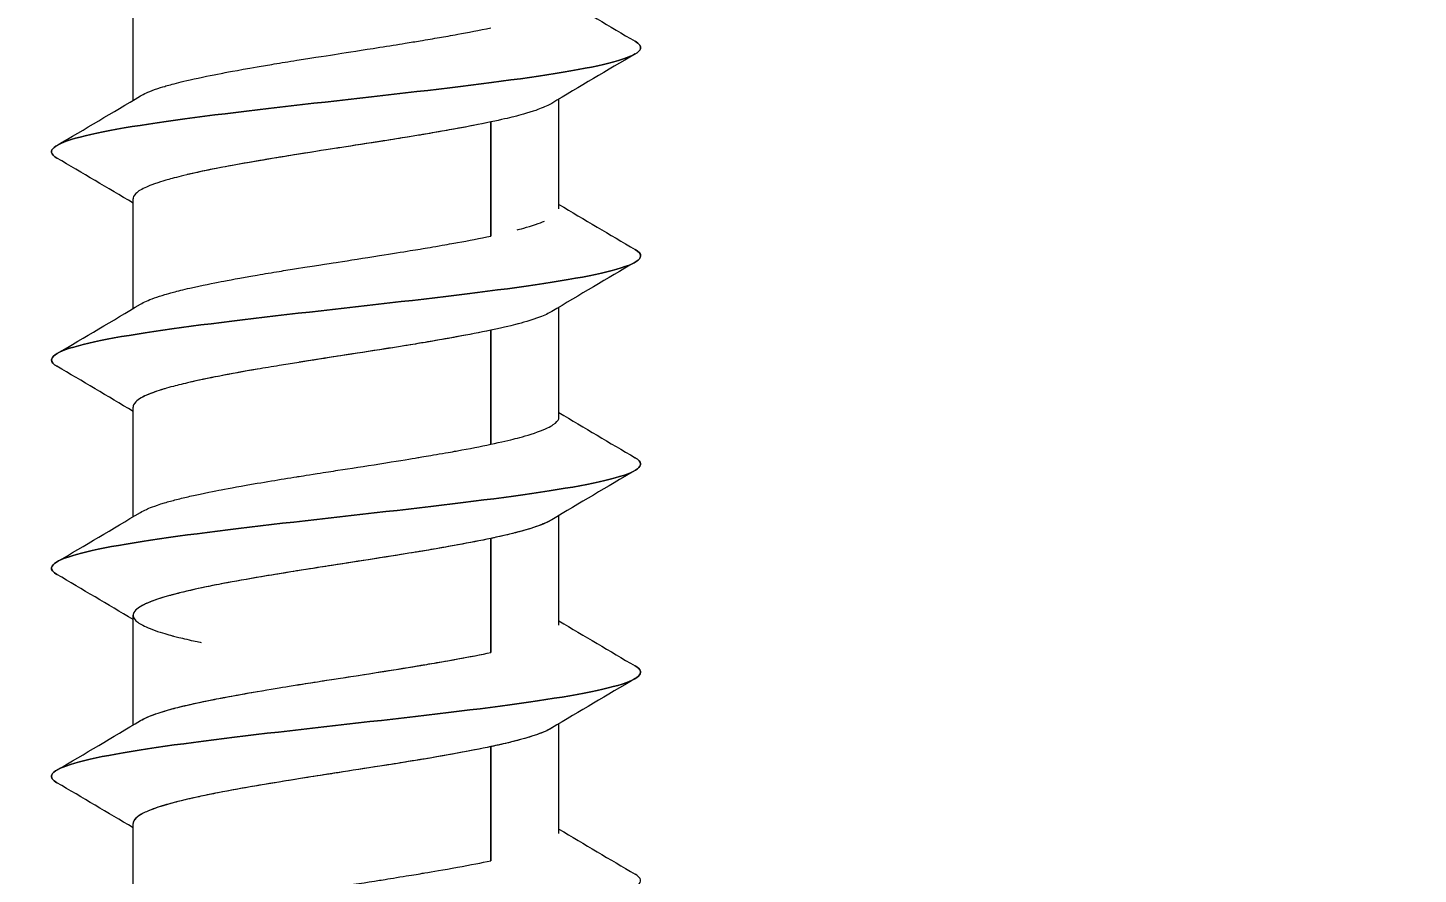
# Model space of a CAD drawing. Header units: inches. Extents: x 10 to 190, y 5 to 37.
# Drawn here: x 97.971 to 98.712, y 23.794 to 24.245 of the extents above; entities that cross this region are included whole.
import ezdxf
from ezdxf import colors
from ezdxf.entities.mleader import LeaderData, LeaderLine
from ezdxf.math import Vec2, Vec3

# ---------------------------------------------------------------- set-up
doc = ezdxf.new("R2010")
doc.units = ezdxf.units.IN
doc.header["$MEASUREMENT"] = 0
doc.styles.add('Tahoma', font='tahoma.ttf')

msp = doc.modelspace()

# ---------------------------------------------------------------- linework, layer by layer
at = {"color": 0, "linetype": 'Continuous', "lineweight": 0, "extrusion": (-1, 6.12323e-17, 0)}
for p, q in [((98.02698, 24.20629), (98.02698, 24.26477)), ((98.06329, 24.21852), (98.06329, 24.21852)), ((98.06329, 24.21852), (98.06329, 24.21852)), ((98.25398, 24.1485), (98.25398, 24.20698)), ((98.21767, 24.13394), (98.21767, 24.19475)), ((98.21767, 24.19475), (98.21767, 24.13394)), ((98.02698, 24.09529), (98.02698, 24.15377)), ((98.06329, 24.10752), (98.06329, 24.10752)), ((98.06329, 24.10752), (98.06329, 24.10752)), ((98.25398, 24.0375), (98.25398, 24.09598)), ((98.21767, 24.02294), (98.21767, 24.08375)), ((98.21767, 24.08375), (98.21767, 24.02294)), ((98.02698, 23.98429), (98.02698, 24.04277)), ((98.25398, 23.9265), (98.25398, 23.98498)), ((98.21767, 23.91194), (98.21767, 23.97275)), ((98.21767, 23.97275), (98.21767, 23.91194)), ((98.02698, 23.87329), (98.02698, 23.93177)), ((98.06329, 23.88552), (98.06329, 23.88552)), ((98.06329, 23.88552), (98.06329, 23.88552)), ((98.25398, 23.81549), (98.25398, 23.87398)), ((98.21767, 23.80094), (98.21767, 23.86175)), ((98.21767, 23.86175), (98.21767, 23.80094)), ((98.02698, 23.76154), (98.02698, 23.82077))]:
    msp.add_line(p, q, dxfattribs=at)
msp.add_circle((101.83282, 27.66838), 6.76088)
at = {"color": 0, "linetype": 'Continuous', "lineweight": 0}
for points in [[(98.25398, 24.26179), (98.26748, 24.25373), (98.28102, 24.24573), (98.29457, 24.23776)], [(98.29461, 24.23102), (98.27975, 24.22228), (98.2649, 24.21351), (98.25011, 24.20466)], [(97.98639, 24.18226), (98.00125, 24.191), (98.01609, 24.19977), (98.03088, 24.20862)], [(98.03088, 24.20862), (98.03088, 24.20862), (98.03088, 24.20862), (98.03088, 24.20862)], [(98.02698, 24.15148), (98.01347, 24.15954), (97.99993, 24.16754), (97.98637, 24.17551)], [(98.25398, 24.15079), (98.26749, 24.14273), (98.28103, 24.13473), (98.29458, 24.12676)], [(98.2946, 24.12001), (98.27974, 24.11127), (98.2649, 24.10251), (98.2501, 24.09366)], [(97.98638, 24.07126), (98.00124, 24.07999), (98.01608, 24.08876), (98.03087, 24.09761)], [(98.03087, 24.09761), (98.03087, 24.09761), (98.03087, 24.09761), (98.03087, 24.09761)], [(98.02698, 24.04048), (98.01348, 24.04854), (97.99993, 24.05654), (97.98638, 24.06451)], [(98.25398, 24.03979), (98.26749, 24.03173), (98.28104, 24.02373), (98.29459, 24.01575)], [(98.29458, 24.00901), (98.27973, 24.00027), (98.26489, 23.9915), (98.25009, 23.98266)], [(97.98637, 23.96025), (98.00122, 23.96899), (98.01607, 23.97776), (98.03086, 23.98661)], [(98.03086, 23.98661), (98.03086, 23.98661), (98.03086, 23.98661), (98.03086, 23.98661)], [(98.02698, 23.92948), (98.01348, 23.93754), (97.99994, 23.94554), (97.98639, 23.95351)], [(98.25398, 23.92879), (98.26749, 23.92073), (98.28104, 23.91273), (98.29461, 23.90475)], [(98.25398, 23.9265), (98.25398, 23.9265), (98.25398, 23.9265), (98.25398, 23.9265)], [(98.29457, 23.89801), (98.27971, 23.88927), (98.26487, 23.8805), (98.25008, 23.87165)], [(97.98636, 23.84925), (98.00122, 23.85799), (98.01606, 23.86676), (98.03085, 23.8756)], [(98.02698, 23.81848), (98.01349, 23.82654), (97.99995, 23.83453), (97.9864, 23.8425)], [(98.25398, 23.81779), (98.2675, 23.80973), (98.28105, 23.80173), (98.29461, 23.79375)]]:
    msp.add_open_spline(points, degree=3, dxfattribs=at)
for points, knots in [([(98.03088, 24.20862), (98.03183, 24.20918), (98.03291, 24.20973), (98.03409, 24.21026), (98.03509, 24.21071), (98.03648, 24.21129), (98.03846, 24.212), (98.04084, 24.21285), (98.04277, 24.21343), (98.04381, 24.21374), (98.04465, 24.21399), (98.04565, 24.21428), (98.04685, 24.21461), (98.04937, 24.2153), (98.05274, 24.21617), (98.05731, 24.21721), (98.06328, 24.21856), (98.06903, 24.21971), (98.07393, 24.22065), (98.07578, 24.22101), (98.08172, 24.22217), (98.09317, 24.22415), (98.09601, 24.22463), (98.099, 24.22514), (98.10217, 24.22566), (98.10595, 24.22629), (98.10997, 24.22694), (98.11422, 24.22761), (98.12419, 24.2292), (98.13165, 24.23035), (98.13623, 24.23106), (98.14142, 24.23187), (98.14892, 24.23303), (98.15849, 24.23455), (98.16345, 24.23534), (98.16796, 24.23606), (98.17202, 24.23672), (98.17488, 24.23718), (98.17752, 24.23762), (98.17994, 24.23802), (98.18365, 24.23863), (98.18707, 24.23921), (98.19023, 24.23975), (98.19315, 24.24025), (98.19643, 24.24082), (98.2, 24.24147), (98.20541, 24.24246), (98.21146, 24.24362), (98.21767, 24.24495)], [0.3443405, 0.3443405, 0.3443405, 0.3443405, 0.375, 0.375, 0.375, 0.40625, 0.40625, 0.40625, 0.4375, 0.4375, 0.4375, 0.4575375, 0.4575375, 0.4575375, 0.5, 0.5, 0.5, 0.5625, 0.5625, 0.5625, 0.625, 0.625, 0.625, 0.6534866, 0.6534866, 0.6534866, 0.6875, 0.6875, 0.6875, 0.75, 0.75, 0.75, 0.8125, 0.8125, 0.8125, 0.8491694, 0.8491694, 0.8491694, 0.875, 0.875, 0.875, 0.90625, 0.90625, 0.90625, 0.9375, 0.9375, 0.9375, 1, 1, 1, 1]), ([(97.98637, 24.17551), (97.98471, 24.17649), (97.98375, 24.17746), (97.98271, 24.18212), (97.99245, 24.18581), (98.02947, 24.19318), (98.05666, 24.19687), (98.11832, 24.20424), (98.15264, 24.20792), (98.21557, 24.21529), (98.24402, 24.21898), (98.28435, 24.22635), (98.29614, 24.23004), (98.29782, 24.23507), (98.29686, 24.23641), (98.29457, 24.23776)], [0.25851394, 0.25851394, 0.25851394, 0.25851394, 0.25950767, 0.25950767, 0.26326651, 0.26326651, 0.26702535, 0.26702535, 0.2707842, 0.2707842, 0.27454304, 0.27454304, 0.27830189, 0.27830189, 0.2796758, 0.2796758, 0.2796758, 0.2796758]), ([(98.29457, 24.23776), (98.29686, 24.23641), (98.29782, 24.23507), (98.29614, 24.23004), (98.28435, 24.22635), (98.24402, 24.21898), (98.21557, 24.21529), (98.15264, 24.20792), (98.11832, 24.20424), (98.05666, 24.19687), (98.02947, 24.19318), (97.99245, 24.18581), (97.98271, 24.18212), (97.98375, 24.17746), (97.98471, 24.17649), (97.98637, 24.17551)], [-0.2796758, -0.2796758, -0.2796758, -0.2796758, -0.27830189, -0.27830189, -0.27454304, -0.27454304, -0.2707842, -0.2707842, -0.26702535, -0.26702535, -0.26326651, -0.26326651, -0.25950767, -0.25950767, -0.25851394, -0.25851394, -0.25851394, -0.25851394]), ([(98.25011, 24.20466), (98.2484, 24.20364), (98.24619, 24.20265), (98.24363, 24.20169), (98.24254, 24.20128), (98.24092, 24.2007), (98.2385, 24.19994), (98.23594, 24.19915), (98.23379, 24.19856), (98.23238, 24.19819), (98.23171, 24.19801), (98.23089, 24.1978), (98.22991, 24.19755), (98.22722, 24.19687), (98.22332, 24.19594), (98.21767, 24.19475)], [0.8210069, 0.8210069, 0.8210069, 0.8210069, 0.875, 0.875, 0.875, 0.90625, 0.90625, 0.90625, 0.9375, 0.9375, 0.9375, 0.954172, 0.954172, 0.954172, 1, 1, 1, 1]), ([(98.21767, 24.19475), (98.21143, 24.19343), (98.20535, 24.19227), (98.1999, 24.19128), (98.19718, 24.19078), (98.19396, 24.1902), (98.19018, 24.18954), (98.18682, 24.18896), (98.18341, 24.18838), (98.17994, 24.1878), (98.17762, 24.18741), (98.17499, 24.18697), (98.17202, 24.18649), (98.16807, 24.18585), (98.16354, 24.18513), (98.1584, 24.18433), (98.14888, 24.18284), (98.14139, 24.18169), (98.13617, 24.18087), (98.13162, 24.18016), (98.12416, 24.179), (98.11418, 24.1774), (98.10995, 24.17671), (98.10595, 24.17606), (98.10217, 24.17544), (98.09898, 24.17491), (98.09595, 24.1744), (98.09309, 24.17391), (98.08177, 24.17199), (98.07584, 24.17084), (98.07394, 24.17048), (98.06903, 24.16954), (98.06325, 24.16837), (98.05724, 24.16699), (98.05272, 24.16594), (98.04936, 24.16507), (98.04685, 24.16438), (98.04566, 24.16405), (98.04466, 24.16376), (98.04381, 24.16351), (98.04278, 24.16321), (98.04083, 24.16263), (98.03842, 24.16178), (98.03645, 24.16109), (98.03507, 24.16051), (98.03406, 24.16006), (98.03167, 24.159), (98.02967, 24.15784), (98.0284, 24.15659), (98.02713, 24.15532), (98.02694, 24.15438), (98.02698, 24.15377)], [0, 0, 0, 0, 0.0625, 0.0625, 0.0625, 0.09375, 0.09375, 0.09375, 0.125, 0.125, 0.125, 0.1518353, 0.1518353, 0.1518353, 0.1875, 0.1875, 0.1875, 0.25, 0.25, 0.25, 0.3125, 0.3125, 0.3125, 0.3463783, 0.3463783, 0.3463783, 0.375, 0.375, 0.375, 0.4375, 0.4375, 0.4375, 0.5, 0.5, 0.5, 0.542455, 0.542455, 0.542455, 0.5625, 0.5625, 0.5625, 0.59375, 0.59375, 0.59375, 0.625, 0.625, 0.625, 0.6875, 0.6875, 0.6875, 0.7291232, 0.7291232, 0.7291232, 0.7291232]), ([(98.21767, 24.19475), (98.20981, 24.19309), (98.19763, 24.19077), (98.18197, 24.18814), (98.17414, 24.18682), (98.16693, 24.18566), (98.15777, 24.18423), (98.1486, 24.1828), (98.14112, 24.18164), (98.13622, 24.18088), (98.13132, 24.18012), (98.12389, 24.17896), (98.11514, 24.17755), (98.1064, 24.17614), (98.09933, 24.17498), (98.09162, 24.17366), (98.07651, 24.17107), (98.06495, 24.1688), (98.05584, 24.16666)], [0, 0, 0, 0, 0.125, 0.125, 0.125, 0.1875, 0.1875, 0.1875, 0.25, 0.25, 0.25, 0.3125, 0.3125, 0.3125, 0.375, 0.375, 0.375, 0.497558, 0.497558, 0.497558, 0.497558]), ([(98.23175, 24.13725), (98.23176, 24.13725), (98.23177, 24.13726), (98.23178, 24.13726), (98.23251, 24.13745), (98.23702, 24.1386), (98.24151, 24.14012), (98.24338, 24.14076), (98.24496, 24.14136), (98.24628, 24.14193)], [0.06155038, 0.06155038, 0.06155038, 0.06155038, 0.0625, 0.0625, 0.0625, 0.125, 0.125, 0.125, 0.15096023, 0.15096023, 0.15096023, 0.15096023]), ([(98.03087, 24.09761), (98.03184, 24.09819), (98.03293, 24.09874), (98.03405, 24.09924), (98.03517, 24.09974), (98.03659, 24.10033), (98.03845, 24.10099), (98.04009, 24.10158), (98.04188, 24.10216), (98.04382, 24.10274), (98.04512, 24.10313), (98.04664, 24.10356), (98.04845, 24.10404), (98.05084, 24.10468), (98.05373, 24.1054), (98.05725, 24.10619), (98.06383, 24.10769), (98.06971, 24.10884), (98.07392, 24.10965), (98.07763, 24.11036), (98.0838, 24.11153), (98.09315, 24.11314), (98.09711, 24.11382), (98.101, 24.11447), (98.1048, 24.1151), (98.10799, 24.11562), (98.11112, 24.11612), (98.11415, 24.11661), (98.12641, 24.11856), (98.13397, 24.11971), (98.13626, 24.12007), (98.14229, 24.121), (98.14974, 24.12216), (98.1584, 24.12353), (98.16501, 24.12458), (98.17042, 24.12546), (98.17468, 24.12615), (98.1767, 24.12648), (98.17846, 24.12677), (98.17997, 24.12702), (98.18183, 24.12733), (98.1853, 24.1279), (98.19017, 24.12874), (98.19425, 24.12944), (98.19748, 24.13002), (98.19994, 24.13047), (98.20581, 24.13153), (98.21182, 24.13269), (98.21767, 24.13394)], [0.3433021, 0.3433021, 0.3433021, 0.3433021, 0.375, 0.375, 0.375, 0.40625, 0.40625, 0.40625, 0.4375, 0.4375, 0.4375, 0.4643785, 0.4643785, 0.4643785, 0.5, 0.5, 0.5, 0.5625, 0.5625, 0.5625, 0.625, 0.625, 0.625, 0.6589784, 0.6589784, 0.6589784, 0.6875, 0.6875, 0.6875, 0.75, 0.75, 0.75, 0.8125, 0.8125, 0.8125, 0.8549372, 0.8549372, 0.8549372, 0.875, 0.875, 0.875, 0.90625, 0.90625, 0.90625, 0.9375, 0.9375, 0.9375, 1, 1, 1, 1]), ([(97.98638, 24.06451), (97.98447, 24.06563), (97.98349, 24.06675), (97.98346, 24.07156), (97.99401, 24.07524), (98.03234, 24.08261), (98.06004, 24.0863), (98.12222, 24.09367), (98.15656, 24.09736), (98.21902, 24.10473), (98.24699, 24.10841), (98.28605, 24.11578), (98.29704, 24.11947), (98.29761, 24.12436), (98.29662, 24.12556), (98.29458, 24.12676)], [0.2207772, 0.2207772, 0.2207772, 0.2207772, 0.22191922, 0.22191922, 0.22567807, 0.22567807, 0.22943691, 0.22943691, 0.23319575, 0.23319575, 0.2369546, 0.2369546, 0.24071344, 0.24071344, 0.2419384, 0.2419384, 0.2419384, 0.2419384]), ([(98.29458, 24.12676), (98.29662, 24.12556), (98.29761, 24.12436), (98.29704, 24.11947), (98.28605, 24.11578), (98.24699, 24.10841), (98.21902, 24.10473), (98.15656, 24.09736), (98.12222, 24.09367), (98.06004, 24.0863), (98.03234, 24.08261), (97.99401, 24.07524), (97.98346, 24.07156), (97.98349, 24.06675), (97.98447, 24.06563), (97.98638, 24.06451)], [-0.2419384, -0.2419384, -0.2419384, -0.2419384, -0.24071344, -0.24071344, -0.2369546, -0.2369546, -0.23319575, -0.23319575, -0.22943691, -0.22943691, -0.22567807, -0.22567807, -0.22191922, -0.22191922, -0.2207772, -0.2207772, -0.2207772, -0.2207772]), ([(98.2501, 24.09366), (98.24848, 24.09269), (98.24633, 24.0917), (98.24365, 24.09069), (98.24312, 24.09049), (98.24161, 24.08991), (98.2385, 24.08894), (98.23617, 24.08822), (98.23408, 24.08764), (98.23245, 24.08721), (98.23223, 24.08715), (98.23195, 24.08707), (98.2316, 24.08698), (98.22954, 24.08645), (98.22536, 24.08537), (98.21767, 24.08375)], [0.821688, 0.821688, 0.821688, 0.821688, 0.875, 0.875, 0.875, 0.90625, 0.90625, 0.90625, 0.9375, 0.9375, 0.9375, 0.9465102, 0.9465102, 0.9465102, 1, 1, 1, 1]), ([(98.21767, 24.08375), (98.21184, 24.08252), (98.20585, 24.08137), (98.20001, 24.0803), (98.19753, 24.07984), (98.1943, 24.07926), (98.19021, 24.07855), (98.1853, 24.07769), (98.18181, 24.07711), (98.17996, 24.0768), (98.17845, 24.07654), (98.17669, 24.07625), (98.17468, 24.07593), (98.17044, 24.07523), (98.16506, 24.07437), (98.15849, 24.07335), (98.14978, 24.07198), (98.1423, 24.07083), (98.13625, 24.06989), (98.13392, 24.06952), (98.12638, 24.06836), (98.1142, 24.0664), (98.11114, 24.0659), (98.10801, 24.0654), (98.1048, 24.06487), (98.10101, 24.06425), (98.09713, 24.0636), (98.09319, 24.06293), (98.0838, 24.06134), (98.07762, 24.06018), (98.07392, 24.05947), (98.06971, 24.05866), (98.06385, 24.05751), (98.05732, 24.056), (98.05386, 24.05521), (98.05094, 24.05448), (98.04845, 24.05381), (98.0467, 24.05335), (98.04517, 24.05292), (98.04381, 24.05252), (98.04176, 24.05191), (98.04, 24.05134), (98.03847, 24.0508), (98.03704, 24.0503), (98.03554, 24.04972), (98.03408, 24.04908), (98.03186, 24.04809), (98.02976, 24.04693), (98.02842, 24.04559), (98.0272, 24.04439), (98.02698, 24.04345), (98.02698, 24.04277)], [0, 0, 0, 0, 0.0625, 0.0625, 0.0625, 0.09375, 0.09375, 0.09375, 0.125, 0.125, 0.125, 0.1450576, 0.1450576, 0.1450576, 0.1875, 0.1875, 0.1875, 0.25, 0.25, 0.25, 0.3125, 0.3125, 0.3125, 0.3411117, 0.3411117, 0.3411117, 0.375, 0.375, 0.375, 0.4375, 0.4375, 0.4375, 0.5, 0.5, 0.5, 0.5367286, 0.5367286, 0.5367286, 0.5625, 0.5625, 0.5625, 0.59375, 0.59375, 0.59375, 0.625, 0.625, 0.625, 0.6875, 0.6875, 0.6875, 0.7328947, 0.7328947, 0.7328947, 0.7328947]), ([(98.21767, 24.08375), (98.21172, 24.08249), (98.20572, 24.08134), (98.19969, 24.08024), (98.19366, 24.07913), (98.18691, 24.07797), (98.18168, 24.07709), (98.17646, 24.07621), (98.16939, 24.07506), (98.15949, 24.0735), (98.14958, 24.07195), (98.14209, 24.0708), (98.13772, 24.07012), (98.13336, 24.06943), (98.12589, 24.06827), (98.11671, 24.0668), (98.11633, 24.06674), (98.11595, 24.06668), (98.11558, 24.06662)], [0, 0, 0, 0, 0.0625, 0.0625, 0.0625, 0.125, 0.125, 0.125, 0.1875, 0.1875, 0.1875, 0.25, 0.25, 0.25, 0.3125, 0.3125, 0.3125, 0.3150861, 0.3150861, 0.3150861, 0.3150861]), ([(98.09326, 24.06295), (98.09322, 24.06294), (98.09319, 24.06293), (98.09315, 24.06293), (98.07857, 24.06045), (98.06653, 24.05815), (98.05662, 24.05584)], [0.3747084, 0.3747084, 0.3747084, 0.3747084, 0.375, 0.375, 0.375, 0.4994209, 0.4994209, 0.4994209, 0.4994209]), ([(98.04364, 24.05247), (98.0436, 24.05245), (98.04356, 24.05244), (98.04352, 24.05243), (98.03996, 24.05137), (98.03674, 24.05022), (98.03453, 24.04927), (98.03232, 24.04832), (98.02997, 24.04716), (98.02836, 24.04554), (98.02725, 24.04442), (98.02695, 24.04352), (98.02698, 24.04277)], [0.5617735, 0.5617735, 0.5617735, 0.5617735, 0.5625, 0.5625, 0.5625, 0.625, 0.625, 0.625, 0.6875, 0.6875, 0.6875, 0.7308377, 0.7308377, 0.7308377, 0.7308377]), ([(98.21767, 24.02294), (98.2231, 24.0241), (98.22792, 24.02526), (98.23072, 24.02598), (98.23352, 24.0267), (98.23795, 24.02786), (98.24258, 24.0295), (98.24721, 24.03114), (98.24935, 24.03229), (98.25097, 24.03339), (98.25258, 24.0345), (98.25352, 24.03566), (98.25382, 24.03654), (98.25392, 24.03683), (98.25399, 24.03715), (98.25398, 24.0375)], [0, 0, 0, 0, 0.0625, 0.0625, 0.0625, 0.125, 0.125, 0.125, 0.1875, 0.1875, 0.1875, 0.25, 0.25, 0.25, 0.2704448, 0.2704448, 0.2704448, 0.2704448]), ([(98.03086, 23.98661), (98.03189, 23.98723), (98.03302, 23.98778), (98.03408, 23.98825), (98.03536, 23.98883), (98.03797, 23.98999), (98.0438, 23.99173), (98.04575, 23.99231), (98.04785, 23.9929), (98.05011, 23.99347), (98.05235, 23.99405), (98.05474, 23.99463), (98.05727, 23.9952), (98.06487, 23.99693), (98.07096, 23.99808), (98.07395, 23.99866), (98.07854, 23.99954), (98.0848, 24.0007), (98.09311, 24.00213), (98.09841, 24.00304), (98.10324, 24.00384), (98.10746, 24.00453), (98.10992, 24.00493), (98.11217, 24.00529), (98.1142, 24.00562), (98.11538, 24.00581), (98.11898, 24.00638), (98.12511, 24.00733), (98.12941, 24.008), (98.13311, 24.00858), (98.13617, 24.00905), (98.14283, 24.01009), (98.1503, 24.01125), (98.15843, 24.01254), (98.16724, 24.01393), (98.17346, 24.01495), (98.17733, 24.01559), (98.17836, 24.01576), (98.17922, 24.0159), (98.17992, 24.01602), (98.18238, 24.01642), (98.18586, 24.017), (98.1902, 24.01775), (98.1949, 24.01856), (98.19808, 24.01913), (98.19993, 24.01947), (98.20618, 24.0206), (98.21214, 24.02176), (98.21767, 24.02294)], [0.3416968, 0.3416968, 0.3416968, 0.3416968, 0.375, 0.375, 0.375, 0.4375, 0.4375, 0.4375, 0.4687768, 0.4687768, 0.4687768, 0.5, 0.5, 0.5, 0.5625, 0.5625, 0.5625, 0.625, 0.625, 0.625, 0.664489, 0.664489, 0.664489, 0.6875, 0.6875, 0.6875, 0.71875, 0.71875, 0.71875, 0.75, 0.75, 0.75, 0.8125, 0.8125, 0.8125, 0.8618717, 0.8618717, 0.8618717, 0.875, 0.875, 0.875, 0.90625, 0.90625, 0.90625, 0.9375, 0.9375, 0.9375, 1, 1, 1, 1]), ([(97.98639, 23.95351), (97.98424, 23.95477), (97.98326, 23.95604), (97.98431, 23.96099), (97.99566, 23.96468), (98.03528, 23.97205), (98.06347, 23.97573), (98.12614, 23.9831), (98.16047, 23.98679), (98.22243, 23.99416), (98.2499, 23.99785), (98.28766, 24.00522), (98.29785, 24.0089), (98.29736, 24.01364), (98.29639, 24.0147), (98.29459, 24.01575)], [0.18304002, 0.18304002, 0.18304002, 0.18304002, 0.18433078, 0.18433078, 0.18808962, 0.18808962, 0.19184847, 0.19184847, 0.19560731, 0.19560731, 0.19936616, 0.19936616, 0.203125, 0.203125, 0.2042014, 0.2042014, 0.2042014, 0.2042014]), ([(98.29459, 24.01575), (98.29639, 24.0147), (98.29736, 24.01364), (98.29785, 24.0089), (98.28766, 24.00522), (98.2499, 23.99785), (98.22243, 23.99416), (98.16047, 23.98679), (98.12614, 23.9831), (98.06347, 23.97573), (98.03528, 23.97205), (97.99566, 23.96468), (97.98431, 23.96099), (97.98326, 23.95604), (97.98424, 23.95477), (97.98639, 23.95351)], [-0.2042014, -0.2042014, -0.2042014, -0.2042014, -0.203125, -0.203125, -0.19936616, -0.19936616, -0.19560731, -0.19560731, -0.19184847, -0.19184847, -0.18808962, -0.18808962, -0.18433078, -0.18433078, -0.18304002, -0.18304002, -0.18304002, -0.18304002]), ([(98.25009, 23.98266), (98.24874, 23.98182), (98.24674, 23.98082), (98.24303, 23.97946), (98.23827, 23.97772), (98.23377, 23.97656), (98.23307, 23.97637), (98.23237, 23.97618), (98.22849, 23.97503), (98.21767, 23.97275)], [0.826369, 0.826369, 0.826369, 0.826369, 0.875, 0.875, 0.875, 0.9375, 0.9375, 0.9375, 1, 1, 1, 1]), ([(98.25009, 23.98266), (98.24855, 23.98173), (98.24644, 23.98074), (98.24363, 23.97968), (98.23925, 23.97804), (98.23521, 23.97695), (98.23323, 23.97642), (98.23291, 23.97633), (98.23264, 23.97626), (98.23242, 23.9762), (98.23078, 23.97576), (98.22852, 23.97519), (98.22543, 23.97447), (98.22138, 23.97352), (98.21862, 23.97295), (98.21767, 23.97275)], [0.8222952, 0.8222952, 0.8222952, 0.8222952, 0.875, 0.875, 0.875, 0.9286913, 0.9286913, 0.9286913, 0.9375, 0.9375, 0.9375, 0.96875, 0.96875, 0.96875, 1, 1, 1, 1]), ([(98.21767, 23.97275), (98.21214, 23.97158), (98.20617, 23.97043), (98.19991, 23.96928), (98.19807, 23.96894), (98.19489, 23.96836), (98.19017, 23.96753), (98.18587, 23.96678), (98.18242, 23.96621), (98.17997, 23.9658), (98.17926, 23.96568), (98.17838, 23.96553), (98.17733, 23.96536), (98.17345, 23.96472), (98.1672, 23.96371), (98.15839, 23.96233), (98.1503, 23.96107), (98.14286, 23.95992), (98.13623, 23.95888), (98.13315, 23.9584), (98.12941, 23.95782), (98.12508, 23.95713), (98.11897, 23.95616), (98.11537, 23.95558), (98.11415, 23.95539), (98.11214, 23.95506), (98.1099, 23.9547), (98.10746, 23.9543), (98.10324, 23.95362), (98.09842, 23.95283), (98.09312, 23.95193), (98.08479, 23.95051), (98.07852, 23.94936), (98.07392, 23.94847), (98.07096, 23.9479), (98.06487, 23.94674), (98.05723, 23.94498), (98.05472, 23.9444), (98.05234, 23.94382), (98.05011, 23.94325), (98.04786, 23.94267), (98.04576, 23.94209), (98.04382, 23.94152), (98.03795, 23.93979), (98.03533, 23.93864), (98.03405, 23.93806), (98.03208, 23.93718), (98.02986, 23.93602), (98.02841, 23.93459), (98.02749, 23.93368), (98.02712, 23.93288), (98.02701, 23.93219), (98.02695, 23.93179), (98.02699, 23.93143), (98.02706, 23.9311), (98.02711, 23.93092), (98.02719, 23.93034), (98.02803, 23.92939), (98.02862, 23.92871), (98.02937, 23.92813), (98.03008, 23.92765), (98.03162, 23.92663), (98.03391, 23.92547), (98.03733, 23.92418), (98.04103, 23.92279), (98.0446, 23.92178), (98.04694, 23.92113), (98.04758, 23.92096), (98.04813, 23.92081), (98.04858, 23.92069), (98.05011, 23.92028), (98.05235, 23.91971), (98.05553, 23.91897), (98.05899, 23.91816), (98.06169, 23.91759), (98.06329, 23.91725)], [0, 0, 0, 0, 0.0625, 0.0625, 0.0625, 0.09375, 0.09375, 0.09375, 0.125, 0.125, 0.125, 0.138317, 0.138317, 0.138317, 0.1875, 0.1875, 0.1875, 0.25, 0.25, 0.25, 0.28125, 0.28125, 0.28125, 0.3125, 0.3125, 0.3125, 0.335438, 0.335438, 0.335438, 0.375, 0.375, 0.375, 0.4375, 0.4375, 0.4375, 0.5, 0.5, 0.5, 0.531205, 0.531205, 0.531205, 0.5625, 0.5625, 0.5625, 0.625, 0.625, 0.625, 0.6875, 0.6875, 0.6875, 0.726953, 0.726953, 0.726953, 0.75, 0.75, 0.75, 0.78125, 0.78125, 0.78125, 0.8125, 0.8125, 0.8125, 0.875, 0.875, 0.875, 0.924056, 0.924056, 0.924056, 0.9375, 0.9375, 0.9375, 0.96875, 0.96875, 0.96875, 1, 1, 1, 1]), ([(98.21767, 23.97275), (98.20678, 23.97045), (98.19374, 23.96813), (98.18337, 23.96637), (98.17818, 23.96549), (98.17113, 23.96433), (98.16064, 23.96269), (98.15016, 23.96104), (98.14268, 23.95989), (98.13574, 23.95881), (98.1288, 23.95772), (98.12141, 23.95656), (98.11566, 23.95563), (98.10991, 23.9547), (98.10275, 23.95355), (98.09539, 23.95231), (98.08066, 23.94983), (98.06828, 23.94751), (98.05756, 23.94506), (98.05221, 23.94383), (98.04759, 23.94267), (98.04273, 23.9412), (98.03787, 23.93972), (98.03513, 23.93856), (98.0336, 23.93786), (98.03207, 23.93715), (98.02982, 23.93599), (98.02839, 23.93457), (98.02733, 23.9335), (98.02697, 23.93259), (98.02698, 23.93177)], [0, 0, 0, 0, 0.125, 0.125, 0.125, 0.1875, 0.1875, 0.1875, 0.25, 0.25, 0.25, 0.3125, 0.3125, 0.3125, 0.375, 0.375, 0.375, 0.5, 0.5, 0.5, 0.5625, 0.5625, 0.5625, 0.625, 0.625, 0.625, 0.6875, 0.6875, 0.6875, 0.7341287, 0.7341287, 0.7341287, 0.7341287]), ([(98.03085, 23.8756), (98.03198, 23.87629), (98.03316, 23.87684), (98.03407, 23.87725), (98.03588, 23.87806), (98.03876, 23.87922), (98.04382, 23.88073), (98.04646, 23.88152), (98.04917, 23.88225), (98.05182, 23.88291), (98.05369, 23.88338), (98.05553, 23.88381), (98.0573, 23.88421), (98.05997, 23.88482), (98.06265, 23.88539), (98.06526, 23.88593), (98.06769, 23.88643), (98.07055, 23.88701), (98.07392, 23.88765), (98.07909, 23.88864), (98.08545, 23.88981), (98.09319, 23.89114), (98.10016, 23.89234), (98.10591, 23.89328), (98.11013, 23.89397), (98.11168, 23.89422), (98.11303, 23.89443), (98.11417, 23.89461), (98.11648, 23.89498), (98.12013, 23.89556), (98.12518, 23.89635), (98.12992, 23.89709), (98.13363, 23.89766), (98.13626, 23.89807), (98.14336, 23.89917), (98.15081, 23.90032), (98.15846, 23.90154), (98.17171, 23.90364), (98.17862, 23.9048), (98.17995, 23.90502), (98.18072, 23.90515), (98.18324, 23.90556), (98.18757, 23.9063), (98.19082, 23.90685), (98.19504, 23.90758), (98.20001, 23.90848), (98.20658, 23.90968), (98.21247, 23.91083), (98.21767, 23.91194)], [0.3393971, 0.3393971, 0.3393971, 0.3393971, 0.375, 0.375, 0.375, 0.4375, 0.4375, 0.4375, 0.47412, 0.47412, 0.47412, 0.5, 0.5, 0.5, 0.53125, 0.53125, 0.53125, 0.5625, 0.5625, 0.5625, 0.625, 0.625, 0.625, 0.6706974, 0.6706974, 0.6706974, 0.6875, 0.6875, 0.6875, 0.71875, 0.71875, 0.71875, 0.75, 0.75, 0.75, 0.8125, 0.8125, 0.8125, 0.8748086, 0.8748086, 0.8748086, 0.9106309, 0.9106309, 0.9106309, 0.9375, 0.9375, 0.9375, 1, 1, 1, 1]), ([(98.11504, 23.89475), (98.11527, 23.89479), (98.1155, 23.89483), (98.11573, 23.89486), (98.12143, 23.89577), (98.12883, 23.89692), (98.13517, 23.8979), (98.14152, 23.89888), (98.14903, 23.90004), (98.16063, 23.90188), (98.17223, 23.90373), (98.17916, 23.90489), (98.18042, 23.9051), (98.18168, 23.90531), (98.18876, 23.90646), (98.19779, 23.90808), (98.20683, 23.9097), (98.21259, 23.91085), (98.21767, 23.91194)], [0.6850074, 0.6850074, 0.6850074, 0.6850074, 0.6875, 0.6875, 0.6875, 0.75, 0.75, 0.75, 0.8125, 0.8125, 0.8125, 0.875, 0.875, 0.875, 0.9375, 0.9375, 0.9375, 1, 1, 1, 1]), ([(97.9864, 23.8425), (97.984, 23.84391), (97.98306, 23.84533), (97.98525, 23.85042), (97.99739, 23.85411), (98.03829, 23.86148), (98.06694, 23.86517), (98.13006, 23.87254), (98.16437, 23.87622), (98.22579, 23.88359), (98.25275, 23.88728), (98.28918, 23.89465), (98.29856, 23.89834), (98.29709, 23.90293), (98.29615, 23.90384), (98.29461, 23.90475)], [0.14530247, 0.14530247, 0.14530247, 0.14530247, 0.14674233, 0.14674233, 0.15050118, 0.15050118, 0.15426002, 0.15426002, 0.15801887, 0.15801887, 0.16177771, 0.16177771, 0.16553656, 0.16553656, 0.16646489, 0.16646489, 0.16646489, 0.16646489]), ([(98.29461, 23.90475), (98.29615, 23.90384), (98.29709, 23.90293), (98.29856, 23.89834), (98.28918, 23.89465), (98.25275, 23.88728), (98.22579, 23.88359), (98.16437, 23.87622), (98.13006, 23.87254), (98.06694, 23.86517), (98.03829, 23.86148), (97.99739, 23.85411), (97.98525, 23.85042), (97.98306, 23.84533), (97.984, 23.84391), (97.9864, 23.8425)], [-0.16646489, -0.16646489, -0.16646489, -0.16646489, -0.16553656, -0.16553656, -0.16177771, -0.16177771, -0.15801887, -0.15801887, -0.15426002, -0.15426002, -0.15050118, -0.15050118, -0.14674233, -0.14674233, -0.14530247, -0.14530247, -0.14530247, -0.14530247]), ([(98.03085, 23.8756), (98.03202, 23.87631), (98.03327, 23.87689), (98.03428, 23.87734), (98.03599, 23.87809), (98.03891, 23.87926), (98.0436, 23.88067), (98.04828, 23.88208), (98.05289, 23.88324), (98.05906, 23.88461), (98.07099, 23.88726), (98.08357, 23.8895), (98.09554, 23.89154)], [0.3379392, 0.3379392, 0.3379392, 0.3379392, 0.375, 0.375, 0.375, 0.4375, 0.4375, 0.4375, 0.5, 0.5, 0.5, 0.6208762, 0.6208762, 0.6208762, 0.6208762]), ([(98.25047, 23.87188), (98.24835, 23.87051), (98.24534, 23.86925), (98.24193, 23.86807), (98.23894, 23.86702), (98.23495, 23.86586), (98.23147, 23.86495), (98.22798, 23.86405), (98.22311, 23.8629), (98.21767, 23.86175)], [0.8039518, 0.8039518, 0.8039518, 0.8039518, 0.875, 0.875, 0.875, 0.9375, 0.9375, 0.9375, 1, 1, 1, 1]), ([(98.25008, 23.87165), (98.24863, 23.87078), (98.24659, 23.86979), (98.24365, 23.86869), (98.24044, 23.86748), (98.23726, 23.86654), (98.23481, 23.86585), (98.23391, 23.8656), (98.2331, 23.86538), (98.23241, 23.8652), (98.23102, 23.86483), (98.2288, 23.86426), (98.22547, 23.86348), (98.22228, 23.86274), (98.2196, 23.86216), (98.21767, 23.86175)], [0.8228833, 0.8228833, 0.8228833, 0.8228833, 0.875, 0.875, 0.875, 0.9206056, 0.9206056, 0.9206056, 0.9375, 0.9375, 0.9375, 0.96875, 0.96875, 0.96875, 1, 1, 1, 1]), ([(98.21767, 23.86175), (98.21235, 23.86063), (98.20656, 23.85947), (98.19719, 23.85778), (98.18782, 23.85608), (98.18072, 23.85492), (98.17944, 23.85471), (98.17815, 23.8545), (98.17119, 23.85335), (98.16093, 23.85173), (98.15067, 23.85012), (98.14316, 23.84896), (98.13598, 23.84784), (98.1288, 23.84672), (98.12145, 23.84556), (98.11629, 23.84473), (98.11112, 23.8439), (98.10394, 23.84274), (98.09702, 23.84159), (98.08319, 23.83927), (98.07043, 23.83696), (98.05877, 23.83433), (98.05293, 23.83301), (98.04828, 23.83185), (98.04347, 23.83042), (98.03867, 23.82899), (98.0358, 23.82784), (98.03409, 23.82708), (98.03238, 23.82632), (98.03008, 23.82515), (98.02858, 23.82374), (98.02743, 23.82267), (98.02694, 23.82174), (98.02698, 23.82077)], [0, 0, 0, 0, 0.0625, 0.0625, 0.0625, 0.125, 0.125, 0.125, 0.1875, 0.1875, 0.1875, 0.25, 0.25, 0.25, 0.3125, 0.3125, 0.3125, 0.375, 0.375, 0.375, 0.5, 0.5, 0.5, 0.5625, 0.5625, 0.5625, 0.625, 0.625, 0.625, 0.6875, 0.6875, 0.6875, 0.7352373, 0.7352373, 0.7352373, 0.7352373]), ([(98.21767, 23.86175), (98.21246, 23.86065), (98.20656, 23.8595), (98.19996, 23.85828), (98.18853, 23.85618), (98.18131, 23.85502), (98.17995, 23.85479), (98.17917, 23.85466), (98.1767, 23.85425), (98.17214, 23.85352), (98.16873, 23.85297), (98.16419, 23.85225), (98.15847, 23.85135), (98.15079, 23.85015), (98.14332, 23.84899), (98.1362, 23.84787), (98.13358, 23.84746), (98.12988, 23.84689), (98.12515, 23.84614), (98.12015, 23.84535), (98.11652, 23.84477), (98.11422, 23.84439), (98.11307, 23.84421), (98.11171, 23.84399), (98.11013, 23.84374), (98.1059, 23.84305), (98.10012, 23.84212), (98.09314, 23.84093), (98.08543, 23.83962), (98.07909, 23.83847), (98.07394, 23.83748), (98.07133, 23.83697), (98.06839, 23.83639), (98.06522, 23.83573), (98.06244, 23.83515), (98.05979, 23.83457), (98.05729, 23.83399), (98.0556, 23.8336), (98.05376, 23.83316), (98.05182, 23.83268), (98.04925, 23.83204), (98.04652, 23.83132), (98.0438, 23.83052), (98.03876, 23.82903), (98.03589, 23.82789), (98.03409, 23.82708), (98.03249, 23.82636), (98.03004, 23.8252), (98.02841, 23.82358), (98.02772, 23.8229), (98.02731, 23.82225), (98.02711, 23.82162), (98.02702, 23.82133), (98.02698, 23.82105), (98.02698, 23.82077)], [0, 0, 0, 0, 0.0625, 0.0625, 0.0625, 0.1245645, 0.1245645, 0.1245645, 0.1605407, 0.1605407, 0.1605407, 0.1875, 0.1875, 0.1875, 0.25, 0.25, 0.25, 0.28125, 0.28125, 0.28125, 0.3125, 0.3125, 0.3125, 0.3294389, 0.3294389, 0.3294389, 0.375, 0.375, 0.375, 0.4375, 0.4375, 0.4375, 0.46875, 0.46875, 0.46875, 0.5, 0.5, 0.5, 0.526891, 0.526891, 0.526891, 0.5625, 0.5625, 0.5625, 0.625, 0.625, 0.625, 0.6875, 0.6875, 0.6875, 0.7215099, 0.7215099, 0.7215099, 0.7373822, 0.7373822, 0.7373822, 0.7373822]), ([(98.03153, 23.76427), (98.03259, 23.76495), (98.03357, 23.76539), (98.034, 23.7656), (98.03608, 23.76662), (98.03909, 23.76788), (98.04372, 23.76939), (98.04756, 23.77064), (98.05107, 23.7716), (98.05358, 23.77226), (98.05515, 23.77268), (98.05635, 23.77297), (98.05709, 23.77316), (98.06124, 23.77417), (98.06665, 23.77536), (98.07378, 23.77672), (98.07441, 23.77684), (98.08016, 23.77798), (98.09295, 23.78014), (98.09706, 23.78084), (98.10106, 23.78149), (98.10487, 23.78211), (98.1068, 23.78243), (98.10883, 23.78276), (98.11096, 23.7831), (98.11163, 23.78321), (98.11226, 23.78331), (98.11283, 23.7834), (98.11499, 23.78375), (98.11644, 23.78398), (98.11713, 23.78409), (98.11936, 23.78444), (98.12248, 23.78493), (98.12653, 23.78556), (98.1311, 23.78627), (98.1343, 23.78677), (98.1361, 23.78705), (98.14365, 23.78822), (98.1511, 23.78937), (98.15832, 23.79051), (98.16052, 23.79086), (98.16419, 23.79144), (98.16921, 23.79226), (98.17391, 23.79302), (98.17745, 23.79361), (98.17991, 23.79401), (98.18063, 23.79413), (98.18151, 23.79428), (98.18255, 23.79446), (98.18638, 23.7951), (98.19236, 23.7961), (98.19988, 23.79746), (98.20692, 23.79874), (98.21279, 23.7999), (98.21767, 23.80094)], [0.3421887, 0.3421887, 0.3421887, 0.3421887, 0.375, 0.375, 0.375, 0.4375, 0.4375, 0.4375, 0.4759842, 0.4759842, 0.4759842, 0.5, 0.5, 0.5, 0.5625, 0.5625, 0.5625, 0.625, 0.625, 0.625, 0.6607143, 0.6607143, 0.6607143, 0.6785714, 0.6785714, 0.6785714, 0.6822968, 0.6822968, 0.6822968, 0.6964286, 0.6964286, 0.6964286, 0.7232143, 0.7232143, 0.7232143, 0.75, 0.75, 0.75, 0.8125, 0.8125, 0.8125, 0.84375, 0.84375, 0.84375, 0.875, 0.875, 0.875, 0.8883651, 0.8883651, 0.8883651, 0.9375, 0.9375, 0.9375, 1, 1, 1, 1]), ([(97.98847, 23.73175), (97.98596, 23.73322), (97.985, 23.7347), (97.98752, 23.73986), (97.99976, 23.74354), (98.041, 23.75091), (98.07046, 23.7546), (98.13399, 23.76197), (98.16826, 23.76566), (98.2291, 23.77303), (98.25552, 23.77671), (98.29061, 23.78408), (98.29918, 23.78777), (98.29678, 23.79222), (98.29591, 23.79299), (98.29461, 23.79375)], [0.10764897, 0.10764897, 0.10764897, 0.10764897, 0.10915389, 0.10915389, 0.11291274, 0.11291274, 0.11667158, 0.11667158, 0.12043042, 0.12043042, 0.12418927, 0.12418927, 0.12794811, 0.12794811, 0.12872891, 0.12872891, 0.12872891, 0.12872891])]:
    msp.add_open_spline(points, degree=3, knots=knots, dxfattribs=at)

# ---------------------------------------------------------------- leaders
ml = msp.add_multileader_mtext('Standard')
ml.set_content('5/16" STAINLESS STEEL LAG BOLT OR STRUCTURAL SCREW WITH 2-1/2" MIN. EMBEDMENT AND FLAT WASHER', color=256, style='Tahoma')
ml.set_leader_properties()
ml.build(insert=Vec2(0, 0))
ml.multileader.update_dxf_attribs({"dogleg_length": 0.36, "arrow_head_size": 0.34375, "scale": 4})
ctx = ml.context
ctx.base_point, ctx.scale, ctx.char_height, ctx.arrow_head_size, ctx.landing_gap_size, ctx.plane_origin = Vec3(69.73165, 24.0131), 4, 0.34375, 0.34375, 0.495, Vec3(62.71891, 27.2986)
notes = []
notes.append((ctx, [(0, (1, 1, 0), (67.75165, 24.0131), (1, 0), 1.98, [(0, [(61.5794, 22.87559)], 0, [])])]))
ctx.mtext.insert, ctx.mtext.width, ctx.mtext.flow_direction = Vec3(70.22665, 24.18809), 7.5774585, 5
for ctx, leaders in notes:
    for number, flags, end, landing, length, lines in leaders:
        leader = LeaderData()
        leader.index, (leader.has_last_leader_line, leader.has_dogleg_vector, leader.attachment_direction) = number, flags
        leader.last_leader_point, leader.dogleg_vector, leader.dogleg_length = Vec3(end), Vec3(landing), length
        for number, points, colour, breaks in lines:
            line = LeaderLine()
            line.index, line.vertices, line.color, line.breaks = number, Vec3.list(points), colors.encode_raw_color(colour), breaks
            leader.lines.append(line)
        ctx.leaders.append(leader)

doc.saveas('drawing.dxf')
